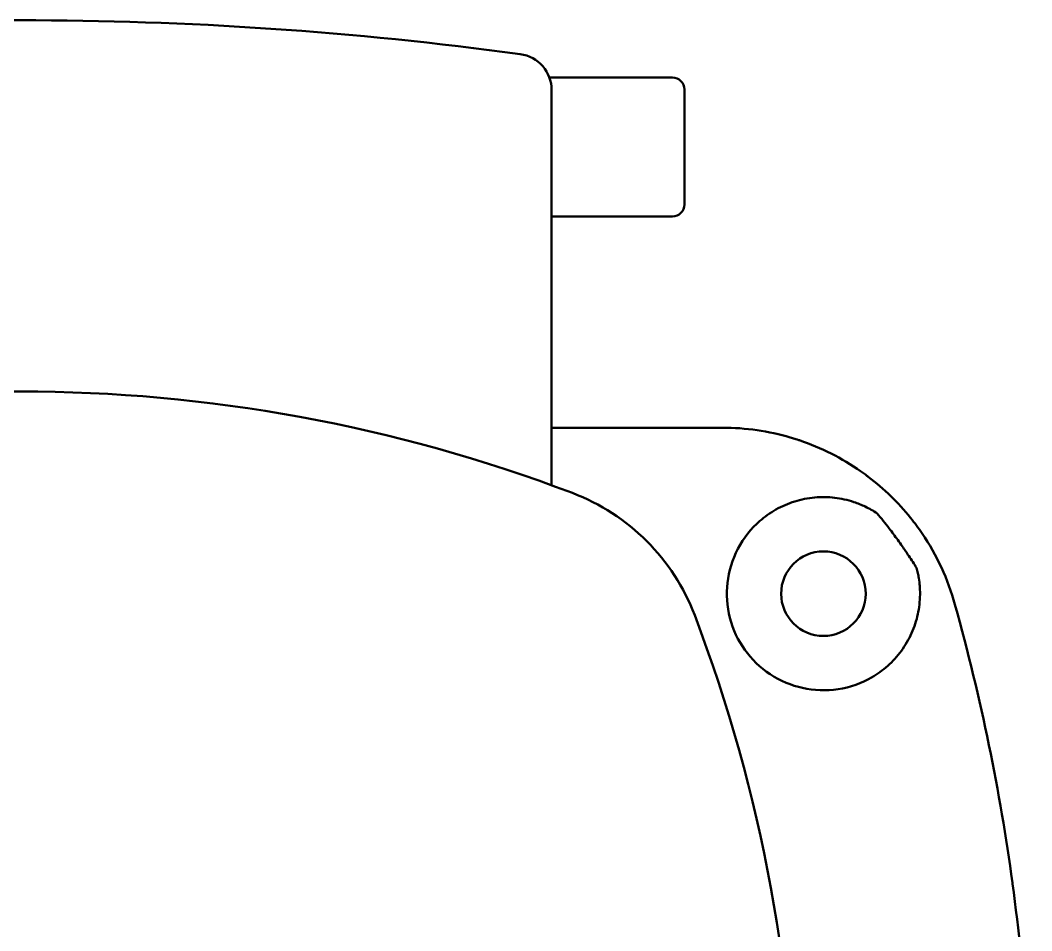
# Model space of a CAD drawing. Header units: millimetres. Extents: x 1510 to 10524, y 7125 to 13164.
# Drawn here: x 7888.99 to 7905.74, y 12664.14 to 12679.22 of the extents above; entities that cross this region are included whole.
import ezdxf

# ---------------------------------------------------------------- set-up
doc = ezdxf.new("R2010")
doc.units = ezdxf.units.MM
doc.header["$LTSCALE"] = 4
doc.layers.add('Visible (ISO)', color=7, linetype='Continuous', lineweight=50)

msp = doc.modelspace()

# ---------------------------------------------------------------- linework, layer by layer
at = {"layer": 'Visible (ISO)'}
for p, q in [((7899.79, 12678.27), (7897.754, 12678.27)), ((7897.79, 12678.064), (7897.79, 12671.516)), ((7899.99, 12676.17), (7899.99, 12678.07)), ((7897.79, 12675.97), (7899.79, 12675.97)), ((7897.79, 12672.47), (7900.615, 12672.47))]:
    msp.add_line(p, q, dxfattribs=at)
msp.add_circle((7902.29, 12669.72), 0.7, dxfattribs=at)
for centre, radius, start, end in [((7888.99, 12617.92), 61.3, 82.23614, 97.76386), ((7897.19, 12678.064), 0.6, 0, 82.2361), ((7899.79, 12678.07), 0.2, 0, 90), ((7899.79, 12676.17), 0.2, 270, 0), ((7888.99, 12647.37), 25.7, 69.1605, 110.8395), ((7896.888, 12668.118), 3.5, 20.8395, 69.1605), ((7902.29, 12669.72), 1.6, 64.3351, 64.3363), ((7876.14, 12660.22), 25.7, 339.1605, 20.8395)]:
    msp.add_arc(centre, radius, start, end, dxfattribs=at)
for points, knots in [([(7900.615, 12672.47), (7901.005, 12672.47), (7901.385, 12672.413), (7901.741, 12672.309), (7901.766, 12672.301), (7901.791, 12672.293), (7901.816, 12672.285), (7901.829, 12672.282), (7901.842, 12672.277), (7901.854, 12672.273), (7901.86, 12672.271), (7901.867, 12672.269), (7901.873, 12672.267), (7901.876, 12672.266), (7901.879, 12672.265), (7901.882, 12672.264), (7901.885, 12672.263), (7901.888, 12672.262), (7901.892, 12672.261), (7902.256, 12672.138), (7902.598, 12671.965), (7902.905, 12671.75), (7902.927, 12671.735), (7902.949, 12671.719), (7902.97, 12671.703), (7902.981, 12671.696), (7902.992, 12671.688), (7903.002, 12671.68), (7903.008, 12671.676), (7903.013, 12671.672), (7903.019, 12671.668), (7903.024, 12671.664), (7903.029, 12671.66), (7903.034, 12671.656), (7903.295, 12671.458), (7903.529, 12671.229), (7903.733, 12670.977), (7903.801, 12670.892), (7903.865, 12670.805), (7903.925, 12670.716), (7904.168, 12670.359), (7904.353, 12669.961), (7904.469, 12669.541)], [0, 0, 0, 0, 0.21875, 0.21875, 0.21875, 0.234375, 0.234375, 0.234375, 0.242188, 0.242188, 0.242188, 0.246094, 0.246094, 0.246094, 0.248047, 0.248047, 0.248047, 0.25, 0.25, 0.25, 0.46875, 0.46875, 0.46875, 0.484375, 0.484375, 0.484375, 0.492188, 0.492188, 0.492188, 0.496094, 0.496094, 0.496094, 0.5, 0.5, 0.5, 0.6875, 0.6875, 0.6875, 0.75, 0.75, 0.75, 1, 1, 1, 1]), ([(7902.983, 12671.162), (7902.922, 12671.192), (7902.859, 12671.217), (7902.69, 12671.273), (7902.582, 12671.297), (7902.369, 12671.322), (7902.258, 12671.324), (7902.035, 12671.303), (7901.923, 12671.281), (7901.707, 12671.214), (7901.602, 12671.169), (7901.408, 12671.059), (7901.318, 12670.995), (7901.096, 12670.801), (7900.967, 12670.642), (7900.78, 12670.286), (7900.722, 12670.089), (7900.68, 12669.715), (7900.691, 12669.513), (7900.791, 12669.126), (7900.879, 12668.943), (7901.097, 12668.637), (7901.243, 12668.494), (7901.576, 12668.275), (7901.764, 12668.198), (7902.13, 12668.117), (7902.336, 12668.108), (7902.733, 12668.169), (7902.925, 12668.239), (7903.088, 12668.333), (7903.181, 12668.386), (7903.271, 12668.451), (7903.438, 12668.599), (7903.514, 12668.683), (7903.648, 12668.866), (7903.705, 12668.964), (7903.797, 12669.169), (7903.831, 12669.275), (7903.876, 12669.484), (7903.889, 12669.594), (7903.89, 12669.71), (7903.89, 12669.715), (7903.89, 12669.72)], [-6.359222, -6.359222, -6.359222, -6.359222, -6.165741, -6.165741, -5.843627, -5.843627, -5.518651, -5.518651, -5.193675, -5.193675, -4.868699, -4.868699, -4.543723, -4.543723, -3.970715, -3.970715, -3.397707, -3.397707, -2.834784, -2.834784, -2.271861, -2.271861, -1.708938, -1.708938, -1.146015, -1.146015, -0.573008, -0.573008, 0, 0, 0, 0.324976, 0.324976, 0.649952, 0.649952, 0.974929, 0.974929, 1.299905, 1.299905, 1.622018, 1.622018, 1.635808, 1.635808, 1.635808, 1.635808]), ([(7903.179, 12671.051), (7903.148, 12671.072), (7903.116, 12671.091), (7903.05, 12671.129), (7903.017, 12671.146), (7902.983, 12671.162)], [0, 0, 0, 0, 0.1129451, 0.1129451, 0.2258264, 0.2258264, 0.2258264, 0.2258264]), ([(7903.833, 12670.146), (7903.791, 12670.214), (7903.748, 12670.28), (7903.668, 12670.399), (7903.632, 12670.453), (7903.571, 12670.54), (7903.546, 12670.575), (7903.475, 12670.673), (7903.428, 12670.738), (7903.315, 12670.886), (7903.248, 12670.969), (7903.179, 12671.051)], [-1.11675, -1.11675, -1.11675, -1.11675, -0.879261, -0.879261, -0.686827, -0.686827, -0.558434, -0.558434, -0.321498, -0.321498, -0.000003, -0.000003, -0.000003, -0.000003]), ([(7903.87, 12669.976), (7903.865, 12670.005), (7903.86, 12670.033), (7903.847, 12670.09), (7903.84, 12670.118), (7903.833, 12670.146)], [0.0000001, 0.0000001, 0.0000001, 0.0000001, 0.0873046, 0.0873046, 0.1746265, 0.1746265, 0.1746265, 0.1746265]), ([(7904.469, 12669.541), (7904.904, 12667.976), (7905.215, 12666.434), (7905.42, 12664.931), (7905.421, 12664.928), (7905.421, 12664.926), (7905.421, 12664.924), (7905.422, 12664.921), (7905.422, 12664.918), (7905.422, 12664.915), (7905.635, 12663.352), (7905.739, 12661.792), (7905.74, 12660.252), (7905.74, 12660.241), (7905.74, 12660.231), (7905.74, 12660.22)], [0, 0, 0, 0, 0.49827, 0.49827, 0.49827, 0.499023, 0.499023, 0.499023, 0.5, 0.5, 0.5, 0.996593, 0.996593, 0.996593, 1, 1, 1, 1])]:
    msp.add_open_spline(points, degree=3, knots=knots, dxfattribs=at)
msp.add_open_spline([(7903.89, 12669.72), (7903.89, 12669.805), (7903.884, 12669.891), (7903.87, 12669.976)], degree=3, dxfattribs=at)

doc.saveas('drawing.dxf')
